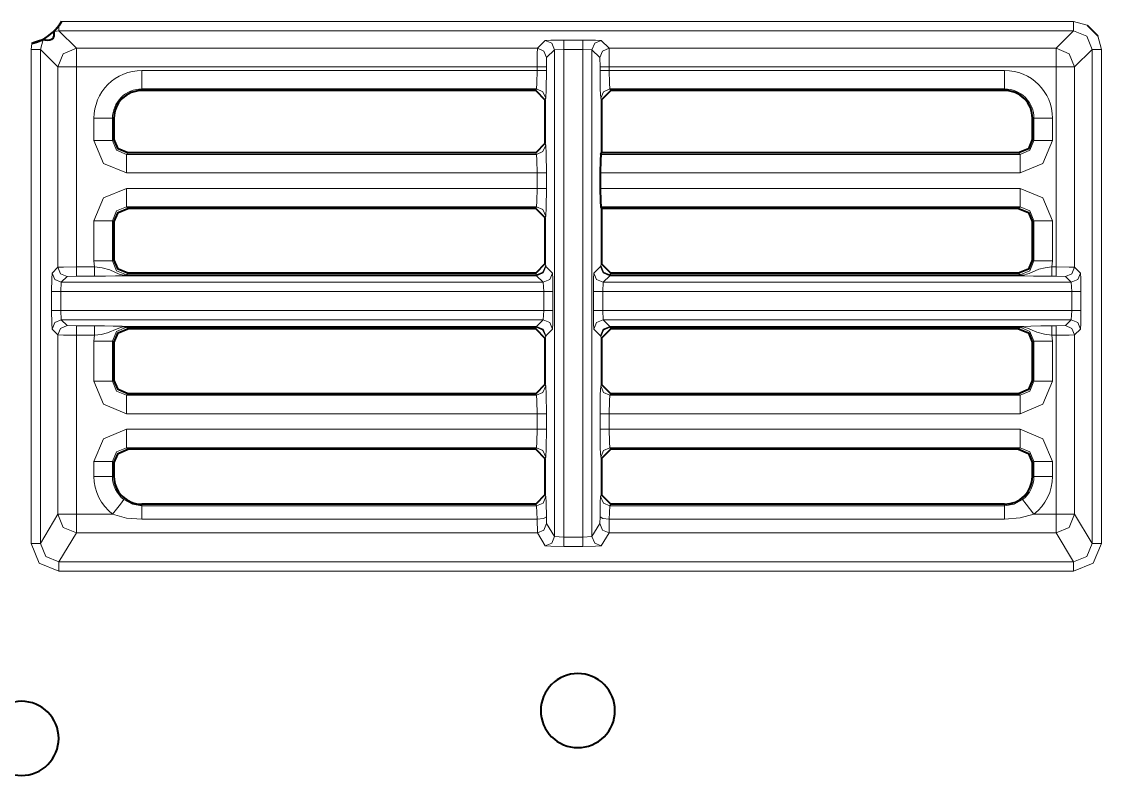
# Model space of a CAD drawing. Header units: millimetres. Extents: x 0 to 2941, y -405 to 1422.
# Drawn here: x 771.6 to 829.8, y 840.2 to 880.9 of the extents above; entities that cross this region are included whole.
import ezdxf

# ---------------------------------------------------------------- set-up
doc = ezdxf.new("R2010")
doc.units = ezdxf.units.MM
doc.layers.add('FINE', color=9, linetype='Continuous')
doc.layers.add('OUTLINE', color=7, linetype='Continuous')

msp = doc.modelspace()

# ---------------------------------------------------------------- linework, layer by layer
at = {"layer": 'FINE', "lineweight": 9}
for p, q in [((828.304, 880.877), (773.724, 880.877)), ((829.031, 880.689), (828.304, 880.877)), ((773.324, 880.345), (773.579, 880.377)), ((773.579, 880.377), (828.304, 880.377)), ((774.523, 879.434), (773.579, 880.377)), ((828.304, 880.377), (827.36, 879.434)), ((829.803, 879.378), (829.616, 880.105)), ((772.115, 879.701), (772.079, 879.378)), ((772.579, 879.378), (772.737, 879.917)), ((772.579, 879.378), (773.523, 878.434)), ((772.579, 852.713), (772.579, 879.378)), ((799.384, 879.434), (774.523, 879.434)), ((799.804, 879.854), (799.384, 879.434)), ((800.304, 879.354), (800.804, 879.379)), ((801.829, 879.879), (800.804, 879.879)), ((800.804, 879.379), (800.804, 853.044)), ((800.804, 879.379), (801.829, 879.379)), ((801.829, 853.044), (801.829, 879.379)), ((801.829, 879.379), (802.329, 879.354)), ((803.249, 879.434), (802.829, 879.854)), ((827.36, 879.434), (803.249, 879.434)), ((828.36, 878.434), (829.304, 879.378)), ((829.803, 852.713), (829.803, 879.378)), ((799.871, 878.434), (799.884, 878.934)), ((799.884, 878.934), (800.304, 879.354)), ((800.304, 853.086), (800.304, 879.354)), ((802.329, 879.354), (802.329, 853.086)), ((802.329, 879.354), (802.749, 878.934)), ((802.749, 878.934), (802.762, 878.434)), ((773.523, 878.434), (773.523, 867.621)), ((774.523, 878.434), (799.371, 878.434)), ((774.523, 867.634), (774.523, 878.434)), ((799.371, 878.238), (778.049, 878.238)), ((799.371, 878.434), (799.371, 878.238)), ((799.871, 878.238), (799.871, 878.434)), ((802.762, 878.434), (802.762, 878.238)), ((803.262, 878.238), (803.262, 878.434)), ((803.262, 878.434), (827.36, 878.434)), ((824.585, 878.238), (803.262, 878.238)), ((827.36, 878.434), (827.36, 867.634)), ((778.049, 877.24), (799.334, 877.24)), ((778.049, 877.159), (778.049, 877.24)), ((799.334, 877.24), (799.293, 877.159)), ((803.299, 877.24), (824.585, 877.24)), ((803.34, 877.159), (803.299, 877.24)), ((824.585, 877.24), (824.585, 877.159)), ((799.793, 876.658), (799.834, 876.74)), ((802.799, 876.74), (802.84, 876.658)), ((775.469, 875.659), (775.469, 874.461)), ((826.085, 875.659), (826.166, 875.659)), ((826.166, 875.659), (826.166, 874.461)), ((827.165, 874.461), (827.165, 875.659)), ((776.549, 874.542), (776.467, 874.461)), ((799.834, 874.212), (799.793, 874.294)), ((826.166, 874.461), (826.085, 874.542)), ((777.216, 873.712), (777.298, 873.794)), ((799.334, 873.712), (777.216, 873.712)), ((799.293, 873.794), (799.334, 873.712)), ((825.417, 873.712), (802.8, 873.712)), ((825.336, 873.794), (825.417, 873.712)), ((777.216, 872.713), (799.371, 872.713)), ((799.371, 872.713), (799.371, 871.873)), ((799.871, 871.873), (799.871, 872.713)), ((802.775, 872.713), (825.417, 872.713)), ((799.371, 871.873), (777.216, 871.873)), ((825.417, 871.873), (802.775, 871.873)), ((777.216, 870.875), (799.334, 870.875)), ((777.298, 870.794), (777.216, 870.875)), ((799.334, 870.875), (799.293, 870.794)), ((802.8, 870.875), (825.417, 870.875)), ((825.417, 870.875), (825.336, 870.794)), ((775.469, 870.126), (775.469, 867.961)), ((799.793, 870.294), (799.834, 870.375)), ((826.085, 870.045), (826.166, 870.126)), ((826.166, 870.126), (826.166, 867.961)), ((827.165, 867.961), (827.165, 870.126)), ((775.469, 867.961), (775.499, 867.634)), ((776.549, 868.043), (776.467, 867.961)), ((799.834, 867.711), (799.793, 867.794)), ((802.84, 867.794), (802.799, 867.711)), ((826.166, 867.961), (826.085, 868.043)), ((827.134, 867.634), (827.165, 867.961)), ((775.499, 867.634), (774.523, 867.634)), ((777.216, 867.212), (777.298, 867.293)), ((799.334, 867.212), (777.216, 867.212)), ((777.216, 867.163), (799.342, 867.163)), ((799.293, 867.293), (799.334, 867.212)), ((799.334, 867.212), (799.342, 867.18)), ((799.342, 867.163), (799.699, 866.806)), ((799.842, 867.663), (799.834, 867.711)), ((800.199, 867.306), (799.842, 867.663)), ((802.791, 867.663), (802.434, 867.306)), ((802.799, 867.711), (802.791, 867.663)), ((802.934, 866.806), (803.291, 867.163)), ((803.291, 867.18), (803.299, 867.212)), ((825.417, 867.18), (803.291, 867.18)), ((803.291, 867.163), (825.417, 867.163)), ((803.299, 867.212), (803.34, 867.293)), ((825.417, 867.212), (803.299, 867.212)), ((825.336, 867.293), (825.417, 867.212)), ((827.36, 867.634), (827.134, 867.634)), ((828.675, 867.306), (828.36, 867.621)), ((773.708, 866.806), (774.023, 867.121)), ((773.708, 866.806), (799.699, 866.806)), ((774.023, 867.121), (774.523, 867.134)), ((774.523, 867.134), (775.499, 867.134)), ((799.699, 866.806), (799.725, 866.306)), ((802.908, 866.306), (802.934, 866.806)), ((802.934, 866.806), (828.175, 866.806)), ((827.134, 867.134), (827.36, 867.134)), ((827.36, 867.134), (827.86, 867.121)), ((827.86, 867.121), (828.175, 866.806)), ((828.175, 866.806), (828.201, 866.306)), ((773.682, 865.281), (773.682, 866.306)), ((799.725, 866.306), (799.725, 865.281)), ((800.225, 865.281), (800.225, 866.306)), ((828.201, 866.306), (802.908, 866.306)), ((802.908, 865.281), (802.908, 866.306)), ((828.201, 866.306), (828.201, 865.281)), ((828.701, 865.281), (828.701, 866.306)), ((773.682, 865.281), (799.725, 865.281)), ((773.708, 864.781), (773.682, 865.281)), ((799.725, 865.281), (799.699, 864.781)), ((802.934, 864.781), (802.908, 865.281)), ((773.208, 864.281), (773.523, 863.966)), ((774.023, 864.465), (773.708, 864.781)), ((799.699, 864.781), (773.708, 864.781)), ((774.523, 864.452), (774.023, 864.465)), ((775.499, 864.452), (774.523, 864.452)), ((799.342, 864.424), (777.216, 864.424)), ((777.216, 864.407), (799.342, 864.407)), ((777.216, 864.375), (799.334, 864.375)), ((777.298, 864.293), (777.216, 864.375)), ((799.334, 864.375), (799.293, 864.293)), ((799.342, 864.407), (799.334, 864.375)), ((799.699, 864.781), (799.342, 864.424)), ((799.842, 863.923), (800.199, 864.281)), ((828.175, 864.781), (802.934, 864.781)), ((803.291, 864.424), (802.934, 864.781)), ((825.417, 864.424), (803.291, 864.424)), ((803.291, 864.407), (825.417, 864.407)), ((803.299, 864.375), (803.291, 864.407)), ((825.417, 864.375), (825.336, 864.293)), ((827.36, 864.452), (827.134, 864.452)), ((827.86, 864.465), (827.36, 864.452)), ((828.175, 864.781), (827.86, 864.465)), ((828.36, 863.966), (828.675, 864.281)), ((799.793, 863.794), (799.834, 863.876)), ((799.834, 863.876), (799.842, 863.923)), ((802.799, 863.876), (802.84, 863.794)), ((827.134, 863.953), (827.36, 863.953)), ((827.165, 863.626), (827.134, 863.953)), ((827.36, 863.953), (827.36, 854.286)), ((828.36, 854.286), (828.36, 863.966)), ((775.469, 863.626), (775.469, 861.461)), ((826.085, 863.545), (826.166, 863.626)), ((827.165, 861.461), (827.165, 863.626)), ((777.216, 860.712), (777.298, 860.794)), ((799.293, 860.794), (799.334, 860.712)), ((799.834, 861.211), (799.793, 861.294)), ((802.84, 861.294), (802.799, 861.211)), ((803.299, 860.712), (803.34, 860.794)), ((799.334, 860.712), (777.216, 860.712)), ((777.216, 859.714), (799.371, 859.714)), ((799.371, 859.714), (799.371, 858.874)), ((799.871, 858.874), (799.871, 859.714)), ((802.762, 859.714), (802.762, 858.874)), ((777.216, 857.875), (799.334, 857.875)), ((777.298, 857.793), (777.216, 857.875)), ((799.334, 857.875), (799.293, 857.793)), ((803.299, 857.875), (825.417, 857.875)), ((803.34, 857.793), (803.299, 857.875)), ((825.417, 857.875), (825.336, 857.793)), ((799.793, 857.294), (799.834, 857.376)), ((802.799, 857.376), (802.84, 857.294)), ((775.469, 857.126), (775.469, 856.328)), ((776.467, 857.126), (776.549, 857.045)), ((827.165, 856.328), (827.165, 857.126)), ((826.166, 856.328), (826.085, 856.328)), ((799.836, 855.242), (799.793, 855.328)), ((802.84, 855.328), (802.797, 855.242)), ((799.293, 854.828), (799.336, 854.742)), ((799.336, 854.742), (799.372, 854.015)), ((803.261, 854.015), (803.297, 854.742)), ((803.297, 854.742), (803.34, 854.828)), ((824.585, 854.742), (803.297, 854.742)), ((824.585, 854.828), (824.585, 854.742)), ((776.471, 854.286), (774.523, 854.286)), ((778.049, 854.015), (799.372, 854.015)), ((799.372, 854.015), (799.384, 853.287)), ((799.884, 853.787), (799.872, 854.151)), ((800.304, 853.086), (799.884, 853.787)), ((802.75, 853.787), (802.329, 853.086)), ((802.762, 854.151), (802.75, 853.787)), ((803.249, 853.287), (803.261, 854.015)), ((803.261, 854.015), (824.585, 854.015)), ((827.36, 854.286), (826.162, 854.286)), ((773.578, 851.713), (774.523, 853.287)), ((799.384, 853.287), (799.804, 852.587)), ((802.829, 852.587), (803.249, 853.287)), ((803.249, 853.287), (827.36, 853.287)), ((802.329, 853.086), (801.829, 853.044)), ((800.804, 852.544), (801.829, 852.544)), ((773.578, 851.213), (828.305, 851.213))]:
    msp.add_line(p, q, dxfattribs=at)
for points in [[(773.579, 880.377), (773.579, 880.456), (773.579, 880.655)], [(828.304, 880.377), (828.304, 880.528), (828.304, 880.877)], [(828.304, 880.377), (829.011, 880.085), (829.304, 879.378)], [(772.579, 879.378), (772.428, 879.378), (772.079, 879.378)], [(772.079, 879.378), (772.079, 852.713), (772.518, 851.652), (773.578, 851.213)], [(774.523, 879.434), (773.816, 879.141), (773.523, 878.434)], [(774.523, 879.434), (774.523, 879.132), (774.523, 878.434)], [(799.384, 879.434), (799.375, 879.132), (799.371, 878.434)], [(799.384, 879.434), (799.737, 879.287), (799.884, 878.934)], [(800.804, 879.879), (800.106, 879.872), (799.804, 879.854)], [(799.804, 879.854), (800.157, 879.707), (800.304, 879.354)], [(800.804, 879.879), (800.804, 879.728), (800.804, 879.379)], [(801.829, 879.879), (801.829, 879.728), (801.829, 879.379)], [(802.829, 879.854), (802.527, 879.872), (801.829, 879.879)], [(802.829, 879.854), (802.476, 879.707), (802.329, 879.354)], [(803.249, 879.434), (802.896, 879.287), (802.749, 878.934)], [(803.262, 878.434), (803.258, 879.132), (803.249, 879.434)], [(827.36, 879.434), (827.36, 879.132), (827.36, 878.434)], [(828.36, 878.434), (828.067, 879.141), (827.36, 879.434)], [(829.304, 879.378), (829.304, 852.713), (828.36, 854.286)], [(829.803, 879.378), (829.454, 879.378), (829.304, 879.378)], [(774.523, 878.434), (773.825, 878.434), (773.523, 878.434)], [(778.049, 878.238), (778.049, 877.55), (778.049, 877.24)], [(799.371, 878.238), (799.36, 877.55), (799.334, 877.24)], [(799.371, 878.434), (799.72, 878.434), (799.871, 878.434)], [(799.871, 878.238), (799.72, 878.238), (799.371, 878.238)], [(799.834, 876.74), (799.86, 877.206), (799.871, 878.238)], [(803.262, 878.434), (802.913, 878.434), (802.762, 878.434)], [(803.262, 878.238), (802.913, 878.238), (802.762, 878.238)], [(802.762, 878.238), (802.773, 877.206), (802.799, 876.74)], [(803.299, 877.24), (803.273, 877.55), (803.262, 878.238)], [(824.585, 877.24), (824.585, 877.55), (824.585, 878.238)], [(828.36, 867.621), (828.36, 878.434), (828.058, 878.434), (827.36, 878.434)], [(799.834, 876.74), (799.687, 877.093), (799.334, 877.24)], [(803.299, 877.24), (802.946, 877.093), (802.799, 876.74)], [(775.469, 875.659), (776.157, 875.659), (776.467, 875.659)], [(776.467, 874.461), (776.467, 875.659), (776.549, 875.659)], [(826.166, 875.659), (826.476, 875.659), (827.165, 875.659)], [(775.469, 874.461), (776.157, 874.461), (776.467, 874.461)], [(775.469, 874.461), (775.98, 873.225), (777.216, 872.713)], [(777.216, 873.712), (776.685, 873.93), (776.467, 874.461)], [(799.834, 874.212), (799.687, 873.859), (799.334, 873.712)], [(799.871, 872.713), (799.86, 873.746), (799.834, 874.212)], [(826.166, 874.461), (825.948, 873.93), (825.417, 873.712)], [(825.417, 872.713), (826.653, 873.225), (827.165, 874.461)], [(826.166, 874.461), (826.476, 874.461), (827.165, 874.461)], [(777.216, 872.713), (777.216, 873.402), (777.216, 873.712)], [(799.334, 873.712), (799.36, 873.402), (799.371, 872.713)], [(825.417, 873.712), (825.417, 873.402), (825.417, 872.713)], [(799.871, 872.713), (799.72, 872.713), (799.371, 872.713)], [(777.216, 871.873), (775.98, 871.362), (775.469, 870.126)], [(777.216, 870.875), (777.216, 871.185), (777.216, 871.873)], [(799.371, 871.873), (799.36, 871.185), (799.334, 870.875)], [(799.871, 871.873), (799.72, 871.873), (799.371, 871.873)], [(799.834, 870.375), (799.86, 870.841), (799.871, 871.873)], [(825.417, 870.875), (825.417, 871.185), (825.417, 871.873)], [(827.165, 870.126), (826.653, 871.362), (825.417, 871.873)], [(776.467, 870.126), (776.685, 870.657), (777.216, 870.875)], [(799.834, 870.375), (799.687, 870.728), (799.334, 870.875)], [(825.417, 870.875), (825.948, 870.657), (826.166, 870.126)], [(775.469, 870.126), (776.157, 870.126), (776.467, 870.126)], [(776.467, 867.961), (776.467, 870.126), (776.549, 870.045)], [(826.166, 870.126), (826.476, 870.126), (827.165, 870.126)], [(775.469, 867.961), (776.157, 867.961), (776.467, 867.961)], [(777.216, 867.212), (776.685, 867.43), (776.467, 867.961)], [(826.166, 867.961), (825.948, 867.43), (825.417, 867.212)], [(826.166, 867.961), (826.476, 867.961), (827.165, 867.961)], [(773.523, 867.621), (773.208, 867.306), (773.19, 867.004), (773.182, 866.306)], [(773.208, 867.306), (773.354, 866.953), (773.708, 866.806)], [(774.523, 867.634), (773.825, 867.63), (773.523, 867.621)], [(773.523, 867.621), (773.67, 867.268), (774.023, 867.121)], [(774.523, 867.634), (774.523, 867.285), (774.523, 867.134)], [(775.499, 867.634), (775.499, 867.285), (775.499, 867.134)], [(799.342, 867.18), (777.216, 867.18), (777.146, 867.182), (777.059, 867.191), (776.82, 867.251), (776.32, 867.473), (775.906, 867.584), (775.499, 867.634)], [(775.499, 867.134), (776.091, 867.137), (776.639, 867.146), (777.047, 867.16), (777.155, 867.163), (777.189, 867.163), (777.216, 867.163)], [(777.216, 867.18), (777.216, 867.201), (777.216, 867.212)], [(777.216, 867.18), (777.216, 867.168), (777.216, 867.163)], [(799.334, 867.212), (799.687, 867.359), (799.834, 867.711)], [(799.342, 867.18), (799.694, 867.323), (799.842, 867.663)], [(799.342, 867.163), (799.695, 867.31), (799.842, 867.663)], [(799.342, 867.18), (799.342, 867.168), (799.342, 867.163)], [(799.699, 866.806), (800.053, 866.953), (800.199, 867.306)], [(800.225, 866.306), (800.217, 867.004), (800.199, 867.306)], [(802.434, 867.306), (802.416, 867.004), (802.409, 866.306)], [(802.434, 867.306), (802.581, 866.953), (802.934, 866.806)], [(802.791, 867.663), (802.939, 867.323), (803.291, 867.18)], [(802.791, 867.663), (802.938, 867.31), (803.291, 867.163)], [(802.799, 867.711), (802.946, 867.359), (803.299, 867.212)], [(803.291, 867.163), (803.291, 867.168), (803.291, 867.18)], [(827.134, 867.634), (826.77, 867.591), (826.427, 867.513), (825.909, 867.288), (825.772, 867.237), (825.666, 867.208), (825.52, 867.185), (825.45, 867.18), (825.417, 867.18)], [(825.417, 867.18), (825.417, 867.201), (825.417, 867.212)], [(825.417, 867.18), (825.417, 867.168), (825.417, 867.163)], [(825.417, 867.163), (825.43, 867.163), (825.457, 867.163), (825.516, 867.162), (825.565, 867.16), (825.639, 867.158), (826.133, 867.143), (826.604, 867.137), (827.134, 867.134)], [(827.134, 867.634), (827.134, 867.285), (827.134, 867.134)], [(827.36, 867.634), (827.36, 867.285), (827.36, 867.134)], [(828.36, 867.621), (828.058, 867.63), (827.36, 867.634)], [(828.36, 867.621), (828.213, 867.268), (827.86, 867.121)], [(828.675, 867.306), (828.529, 866.953), (828.175, 866.806)], [(828.701, 866.306), (828.693, 867.004), (828.675, 867.306)], [(799.725, 866.306), (773.682, 866.306), (773.708, 866.806)], [(773.182, 866.306), (773.333, 866.306), (773.682, 866.306)], [(773.182, 866.306), (773.182, 865.281), (773.19, 864.583), (773.208, 864.281)], [(799.725, 866.306), (800.074, 866.306), (800.225, 866.306)], [(802.409, 866.306), (802.559, 866.306), (802.908, 866.306)], [(802.409, 866.306), (802.409, 865.281), (802.416, 864.583), (802.434, 864.281)], [(828.701, 866.306), (828.55, 866.306), (828.201, 866.306)], [(773.182, 865.281), (773.333, 865.281), (773.682, 865.281)], [(799.725, 865.281), (800.074, 865.281), (800.225, 865.281)], [(800.199, 864.281), (800.217, 864.583), (800.225, 865.281)], [(802.409, 865.281), (802.559, 865.281), (802.908, 865.281)], [(802.908, 865.281), (828.201, 865.281), (828.175, 864.781)], [(828.701, 865.281), (828.55, 865.281), (828.201, 865.281)], [(828.675, 864.281), (828.693, 864.583), (828.701, 865.281)], [(773.208, 864.281), (773.354, 864.634), (773.708, 864.781)], [(773.523, 863.966), (773.67, 864.319), (774.023, 864.465)], [(774.523, 863.953), (774.523, 864.302), (774.523, 864.452)], [(775.499, 863.953), (775.499, 864.302), (775.499, 864.452)], [(777.216, 864.424), (777.204, 864.424), (777.177, 864.424), (777.117, 864.425), (777.068, 864.427), (776.994, 864.429), (776.5, 864.444), (776.029, 864.45), (775.499, 864.452)], [(775.499, 863.953), (775.863, 863.996), (776.206, 864.074), (776.724, 864.299), (776.861, 864.349), (776.968, 864.379), (777.113, 864.402), (777.183, 864.406), (777.216, 864.407)], [(776.467, 863.626), (776.685, 864.157), (777.216, 864.375)], [(777.216, 864.407), (777.216, 864.419), (777.216, 864.424)], [(777.216, 864.375), (777.216, 864.385), (777.216, 864.407)], [(799.334, 864.375), (799.687, 864.228), (799.834, 863.876)], [(799.342, 864.424), (799.695, 864.277), (799.842, 863.923)], [(799.342, 864.424), (799.342, 864.419), (799.342, 864.407)], [(799.342, 864.407), (799.694, 864.264), (799.842, 863.923)], [(799.699, 864.781), (800.053, 864.634), (800.199, 864.281)], [(802.434, 864.281), (802.581, 864.634), (802.934, 864.781)], [(802.434, 864.281), (802.791, 863.923), (802.799, 863.876)], [(802.791, 863.923), (802.938, 864.277), (803.291, 864.424)], [(802.791, 863.923), (802.939, 864.264), (803.291, 864.407)], [(802.799, 863.876), (802.946, 864.228), (803.299, 864.375)], [(803.291, 864.407), (803.291, 864.419), (803.291, 864.424)], [(803.34, 864.293), (803.299, 864.375), (825.417, 864.375)], [(827.134, 864.452), (826.542, 864.45), (825.994, 864.44), (825.586, 864.428), (825.478, 864.424), (825.444, 864.424), (825.417, 864.424)], [(825.417, 864.407), (825.417, 864.419), (825.417, 864.424)], [(825.417, 864.375), (825.417, 864.385), (825.417, 864.407), (825.487, 864.405), (825.574, 864.396), (825.814, 864.336), (826.314, 864.114), (826.727, 864.003), (827.134, 863.953)], [(825.417, 864.375), (825.948, 864.157), (826.166, 863.626)], [(827.134, 863.953), (827.134, 864.302), (827.134, 864.452)], [(827.36, 863.953), (827.36, 864.302), (827.36, 864.452)], [(828.36, 863.966), (828.213, 864.319), (827.86, 864.465)], [(828.675, 864.281), (828.529, 864.634), (828.175, 864.781)], [(773.523, 863.966), (773.523, 854.286), (772.579, 852.713)], [(773.523, 863.966), (773.825, 863.957), (774.523, 863.953)], [(774.523, 854.286), (774.523, 863.953), (775.499, 863.953), (775.469, 863.626)], [(827.36, 863.953), (828.058, 863.957), (828.36, 863.966)], [(776.467, 863.626), (776.157, 863.626), (775.469, 863.626)], [(776.549, 861.543), (776.467, 861.461), (776.467, 863.626), (776.549, 863.545)], [(826.166, 863.626), (826.166, 861.461), (826.085, 861.543)], [(827.165, 863.626), (826.476, 863.626), (826.166, 863.626)], [(776.467, 861.461), (776.157, 861.461), (775.469, 861.461)], [(775.469, 861.461), (775.98, 860.225), (777.216, 859.714)], [(777.216, 860.712), (776.685, 860.93), (776.467, 861.461)], [(803.262, 858.874), (803.262, 859.714), (825.417, 859.714), (826.653, 860.225), (827.165, 861.461)], [(826.166, 861.461), (825.948, 860.93), (825.417, 860.712)], [(827.165, 861.461), (826.476, 861.461), (826.166, 861.461)], [(799.334, 860.712), (799.687, 860.859), (799.834, 861.211)], [(799.871, 859.714), (799.86, 860.746), (799.834, 861.211)], [(802.799, 861.211), (802.773, 860.746), (802.762, 859.714)], [(802.799, 861.211), (802.946, 860.859), (803.299, 860.712)], [(825.336, 860.794), (825.417, 860.712), (803.299, 860.712)], [(777.216, 859.714), (777.216, 860.402), (777.216, 860.712)], [(799.334, 860.712), (799.36, 860.402), (799.371, 859.714)], [(803.262, 859.714), (803.273, 860.402), (803.299, 860.712)], [(825.417, 859.714), (825.417, 860.402), (825.417, 860.712)], [(799.871, 859.714), (799.72, 859.714), (799.371, 859.714)], [(802.762, 859.714), (802.913, 859.714), (803.262, 859.714)], [(799.371, 858.874), (777.216, 858.874), (775.98, 858.362), (775.469, 857.126)], [(777.216, 858.874), (777.216, 858.185), (777.216, 857.875)], [(799.371, 858.874), (799.36, 858.185), (799.334, 857.875)], [(799.871, 858.874), (799.72, 858.874), (799.371, 858.874)], [(799.834, 857.376), (799.86, 857.841), (799.871, 858.874)], [(802.762, 858.874), (802.913, 858.874), (803.262, 858.874)], [(802.762, 858.874), (802.773, 857.841), (802.799, 857.376)], [(803.299, 857.875), (803.273, 858.185), (803.262, 858.874)], [(827.165, 857.126), (826.653, 858.362), (825.417, 858.874), (803.262, 858.874)], [(825.417, 858.874), (825.417, 858.185), (825.417, 857.875)], [(776.467, 857.126), (776.685, 857.657), (777.216, 857.875)], [(799.834, 857.376), (799.687, 857.729), (799.334, 857.875)], [(802.799, 857.376), (802.946, 857.729), (803.299, 857.875)], [(825.417, 857.875), (825.948, 857.657), (826.166, 857.126)], [(776.467, 857.126), (776.157, 857.126), (775.469, 857.126)], [(776.549, 856.328), (776.467, 856.328), (776.467, 857.126)], [(826.085, 857.045), (826.166, 857.126), (826.166, 856.328)], [(827.165, 857.126), (826.476, 857.126), (826.166, 857.126)], [(776.467, 856.328), (776.157, 856.328), (775.469, 856.328)], [(827.165, 856.328), (826.476, 856.328), (826.166, 856.328)], [(777.082, 855.076), (776.892, 854.831), (776.471, 854.286)], [(778.049, 854.742), (777.546, 854.826), (777.082, 855.076)], [(799.336, 854.742), (799.689, 854.889), (799.836, 855.242)], [(799.872, 854.151), (799.858, 854.916), (799.836, 855.242)], [(802.797, 855.242), (802.775, 854.916), (802.762, 854.151)], [(803.297, 854.742), (802.944, 854.889), (802.797, 855.242)], [(825.552, 855.076), (825.097, 854.829), (824.585, 854.742)], [(826.162, 854.286), (825.741, 854.831), (825.552, 855.076)], [(799.336, 854.742), (778.049, 854.742), (778.049, 854.828)], [(778.049, 854.742), (778.049, 854.525), (778.049, 854.015)], [(824.585, 854.742), (824.585, 854.525), (824.585, 854.015)], [(774.523, 854.286), (773.825, 854.286), (773.523, 854.286)], [(773.523, 854.286), (773.816, 853.58), (774.523, 853.287)], [(774.523, 854.286), (774.523, 853.595), (774.523, 853.287), (799.384, 853.287)], [(776.471, 854.286), (777.228, 854.083), (778.049, 854.015)], [(799.372, 854.015), (799.721, 854.056), (799.872, 854.151)], [(799.384, 853.287), (799.737, 853.434), (799.884, 853.787)], [(803.249, 853.287), (802.896, 853.434), (802.75, 853.787)], [(803.261, 854.015), (802.912, 854.056), (802.762, 854.151)], [(824.585, 854.015), (825.421, 854.086), (826.162, 854.286)], [(828.36, 854.286), (828.058, 854.286), (827.36, 854.286)], [(827.36, 854.286), (827.36, 853.595), (827.36, 853.287)], [(827.36, 853.287), (828.067, 853.58), (828.36, 854.286)], [(827.36, 853.287), (828.305, 851.713), (773.578, 851.713)], [(772.579, 852.713), (772.428, 852.713), (772.079, 852.713)], [(773.578, 851.713), (772.872, 852.005), (772.579, 852.713)], [(799.804, 852.587), (800.157, 852.733), (800.304, 853.086)], [(799.804, 852.587), (800.106, 852.557), (800.804, 852.544)], [(801.829, 853.044), (800.804, 853.044), (800.304, 853.086)], [(800.804, 852.544), (800.804, 852.698), (800.804, 853.044)], [(801.829, 852.544), (801.829, 852.698), (801.829, 853.044)], [(801.829, 852.544), (802.527, 852.557), (802.829, 852.587)], [(802.829, 852.587), (802.476, 852.733), (802.329, 853.086)], [(829.304, 852.713), (829.011, 852.005), (828.305, 851.713)], [(828.305, 851.213), (829.364, 851.652), (829.803, 852.713)], [(829.803, 852.713), (829.454, 852.713), (829.304, 852.713)], [(773.578, 851.213), (773.578, 851.559), (773.578, 851.713)], [(828.305, 851.213), (828.305, 851.559), (828.305, 851.713)]]:
    msp.add_lwpolyline(points, dxfattribs=at)
for points in [[(778.049, 878.239, 0.414223), (775.469, 875.659)], [(827.165, 875.659, 0.414204), (824.585, 878.239)], [(778.049, 877.24, 0.414214), (776.467, 875.659)], [(826.166, 875.659, 0.414214), (824.585, 877.24)], [(775.469, 856.328, 0.232262), (776.471, 854.287)], [(776.467, 856.328, 0.232249), (777.082, 855.076)], [(825.552, 855.076, 0.232312), (826.166, 856.328)], [(826.162, 854.287, 0.232339), (827.165, 856.328)]]:
    msp.add_lwpolyline(points, format="xyb", dxfattribs=at)
at = {"layer": 'OUTLINE', "lineweight": 40}
for p, q in [((773.724, 880.877), (773.579, 880.655)), ((829.031, 880.689), (829.616, 880.105)), ((799.293, 877.159), (778.049, 877.159)), ((799.293, 877.159), (799.793, 876.658)), ((802.84, 876.658), (803.34, 877.159)), ((824.585, 877.159), (803.34, 877.159)), ((799.793, 876.658), (799.793, 874.294)), ((802.84, 876.658), (802.84, 873.794)), ((776.549, 875.659), (776.549, 874.542)), ((826.085, 874.542), (826.085, 875.659)), ((799.793, 874.294), (799.293, 873.794)), ((799.293, 873.794), (777.298, 873.794)), ((802.8, 873.712), (802.84, 873.794)), ((825.336, 873.794), (802.84, 873.794)), ((802.775, 872.713), (802.775, 871.873)), ((799.293, 870.794), (777.298, 870.794)), ((799.293, 870.794), (799.793, 870.294)), ((802.8, 870.875), (802.84, 870.794)), ((776.549, 870.045), (776.549, 868.043)), ((826.085, 868.043), (826.085, 870.045)), ((803.34, 867.293), (802.84, 867.794)), ((825.336, 867.293), (803.34, 867.293)), ((799.293, 864.293), (777.298, 864.293)), ((799.293, 864.293), (799.793, 863.794)), ((802.84, 863.794), (803.34, 864.293)), ((825.336, 864.293), (803.34, 864.293)), ((799.793, 863.794), (799.793, 861.294)), ((802.84, 863.794), (802.84, 861.294)), ((776.549, 863.545), (776.549, 861.543)), ((826.085, 861.543), (826.085, 863.545)), ((799.293, 860.794), (777.298, 860.794)), ((799.793, 861.294), (799.293, 860.794)), ((799.293, 857.793), (777.298, 857.793)), ((799.293, 857.793), (799.793, 857.294)), ((799.793, 857.294), (799.793, 855.328)), ((802.84, 857.294), (803.34, 857.793)), ((802.84, 857.294), (802.84, 855.328)), ((825.336, 857.793), (803.34, 857.793)), ((826.085, 856.328), (826.085, 857.045)), ((799.793, 855.328), (799.293, 854.828)), ((799.293, 854.828), (778.049, 854.828))]:
    msp.add_line(p, q, dxfattribs=at)
for points in [[(772.115, 879.701, 0.207918), (773.724, 880.877)], [(778.049, 877.159, 0.414214), (776.549, 875.659)], [(826.085, 875.659, 0.41423), (824.585, 877.159)], [(776.549, 857.045), (776.549, 856.328, 0.414214), (778.049, 854.828)], [(824.585, 854.828, 0.414197), (826.085, 856.328)]]:
    msp.add_lwpolyline(points, format="xyb", dxfattribs=at)
for points in [[(773.579, 880.655), (773.445, 880.483), (773.366, 880.393), (773.333, 880.356), (773.324, 880.345)], [(772.737, 879.917), (772.811, 879.898), (772.981, 879.876), (773.092, 879.886), (773.187, 879.921), (773.202, 879.93), (773.209, 879.935), (773.212, 879.937), (773.215, 879.939), (773.217, 879.94), (773.219, 879.942), (773.221, 879.944), (773.225, 879.947), (773.234, 879.955), (773.252, 879.972), (773.282, 880.012), (773.321, 880.109), (773.324, 880.344)], [(772.737, 879.917), (772.718, 879.91), (772.653, 879.881), (772.487, 879.812), (772.269, 879.74), (772.115, 879.701)], [(777.298, 873.794), (776.768, 874.013), (776.549, 874.542)], [(826.085, 874.542), (825.865, 874.013), (825.336, 873.794)], [(802.8, 873.712), (802.782, 873.402), (802.775, 872.713)], [(802.775, 871.873), (802.782, 871.185), (802.8, 870.875)], [(776.549, 870.045), (776.768, 870.574), (777.298, 870.794)], [(825.336, 870.794), (802.84, 870.794), (802.84, 867.794)], [(825.336, 870.794), (825.865, 870.574), (826.085, 870.045)], [(799.793, 870.294), (799.793, 867.794), (799.293, 867.293)], [(799.293, 867.293), (777.298, 867.293), (776.768, 867.513), (776.549, 868.043)], [(826.085, 868.043), (825.865, 867.513), (825.336, 867.293)], [(776.549, 863.545), (776.768, 864.074), (777.298, 864.293)], [(825.336, 864.293), (825.865, 864.074), (826.085, 863.545)], [(777.298, 860.794), (776.768, 861.013), (776.549, 861.543)], [(826.085, 861.543), (825.865, 861.013), (825.336, 860.794)], [(825.336, 860.794), (803.34, 860.794), (802.84, 861.294)], [(776.549, 857.045), (776.768, 857.574), (777.298, 857.793)], [(825.336, 857.793), (825.865, 857.574), (826.085, 857.045)], [(824.585, 854.828), (803.34, 854.828), (802.84, 855.328)]]:
    msp.add_lwpolyline(points, dxfattribs=at)
for points in [[(799.567, 843.69, 0.414214), (801.567, 841.69, 0.414214), (803.567, 843.69, 0.414214), (801.567, 845.69, 0.414214)], [(769.567, 842.19, 0.414201), (771.567, 840.19, 0.414226), (773.567, 842.19, 0.414226), (771.567, 844.19, 0.414201)]]:
    msp.add_lwpolyline(points, format="xyb", close=True, dxfattribs=at)

doc.saveas('drawing.dxf')
